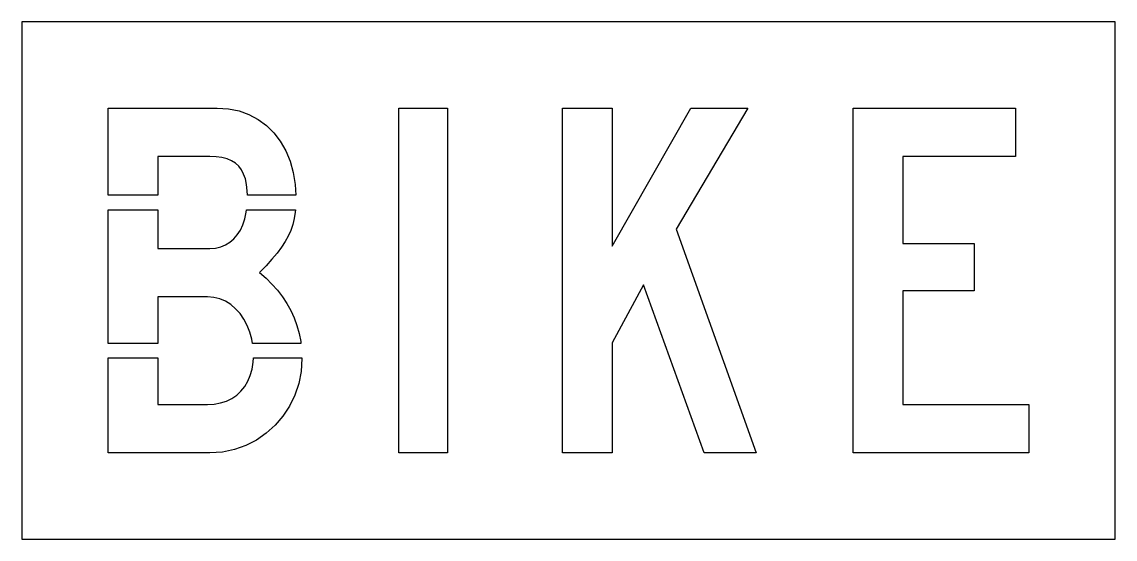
# Model space of a CAD drawing. Extents: x 0 to 38, y 0 to 18.
import ezdxf

# ---------------------------------------------------------------- set-up
doc = ezdxf.new("R2010")
doc.units = 0
doc.layers.add('CUT', color=7, linetype='Continuous')
doc.layers.add('OUTSIDE', color=1, linetype='Continuous')

msp = doc.modelspace()

# ---------------------------------------------------------------- linework, layer by layer
at = {"layer": 'CUT'}
for points in [[(7.7088, 12.7044), (7.632, 12.852), (7.536, 12.9792), (7.422, 13.0848), (7.2864, 13.1688), (7.1316, 13.2348), (6.9552, 13.2804), (6.7572, 13.3068), (6.5364, 13.3152), (4.7256, 13.3152), (4.7256, 11.9666), (3, 11.9666), (3, 15), (6.7896, 15), (7.1796, 14.9736), (7.548, 14.898), (7.8912, 14.7732), (8.2092, 14.604), (8.4996, 14.3904), (8.7576, 14.1372), (8.9832, 13.8444), (9.1716, 13.5156), (9.3228, 13.1532), (9.4344, 12.7584), (9.5028, 12.3348), (9.5215, 11.9666), (7.8391, 11.9666), (7.8336, 12.1248), (7.8096, 12.3408), (7.7676, 12.534)], [(14.7891, 3), (13.1055, 3), (13.1055, 15), (14.7891, 15)], [(20.5157, 3), (18.7901, 3), (18.7901, 15), (20.5157, 15), (20.5157, 10.2), (23.2529, 15), (25.2317, 15), (22.7477, 10.7892), (25.5269, 3), (23.7161, 3), (21.6113, 8.8524), (20.5157, 6.8316)], [(34.5368, 15), (34.5368, 13.3152), (30.6212, 13.3152), (30.6212, 10.284), (33.1052, 10.284), (33.1052, 8.6424), (30.6212, 8.6424), (30.6212, 4.6848), (35, 4.6848), (35, 3), (28.8956, 3), (28.8956, 15)], [(7.4304, 8.0172), (7.26, 8.16), (7.0752, 8.2752), (6.8784, 8.3604), (6.6696, 8.4132), (6.4524, 8.4312), (4.7256, 8.4312), (4.7256, 6.809), (3, 6.809), (3, 11.4646), (4.7256, 11.4646), (4.7256, 10.116), (6.5364, 10.116), (6.7308, 10.1292), (6.9108, 10.1712), (7.0776, 10.2384), (7.23, 10.3308), (7.368, 10.4484), (7.4892, 10.59), (7.5936, 10.7532), (7.6812, 10.9392), (7.7508, 11.1456), (7.8012, 11.3736), (7.8123, 11.4646), (9.5063, 11.4646), (9.4992, 11.3808), (9.4644, 11.1564), (9.414, 10.9452), (9.3456, 10.7436), (9.258, 10.5468), (9.15, 10.3524), (9.0204, 10.1568), (8.8692, 9.954), (8.6928, 9.7416), (8.4912, 9.516), (8.2632, 9.2736), (8.4864, 9.0792), (8.694, 8.874), (8.8836, 8.658), (9.0564, 8.4336), (9.2112, 8.1972), (9.3468, 7.9524), (9.4632, 7.698), (9.5604, 7.434), (9.636, 7.1604), (9.6912, 6.8772), (9.6991, 6.809), (8.0186, 6.809), (7.9956, 6.9552), (7.9272, 7.206), (7.8336, 7.44), (7.7196, 7.6548), (7.584, 7.8468)], [(7.782, 3.258), (7.3872, 3.1176), (6.9708, 3.03), (6.5364, 3), (3, 3), (3, 6.307), (4.7256, 6.307), (4.7256, 4.6848), (6.4524, 4.6848), (6.6876, 4.698), (6.9072, 4.7388), (7.1112, 4.806), (7.2972, 4.8984), (7.4664, 5.0136), (7.6152, 5.1528), (7.7448, 5.3136), (7.8528, 5.4948), (7.938, 5.6964), (8.0016, 5.9172), (8.0388, 6.156), (8.0466, 6.307), (9.7359, 6.307), (9.7368, 6.2844), (9.7068, 5.8392), (9.6228, 5.412), (9.4848, 5.0076), (9.3, 4.6284), (9.0696, 4.2792), (8.7996, 3.9636), (8.4924, 3.6852), (8.1516, 3.4488)]]:
    msp.add_lwpolyline(points, close=True, dxfattribs=at)
at = {"layer": 'OUTSIDE'}
msp.add_lwpolyline([(0, 0), (38, 0), (38, 18), (0, 18)], close=True, dxfattribs=at)

doc.saveas('drawing.dxf')
